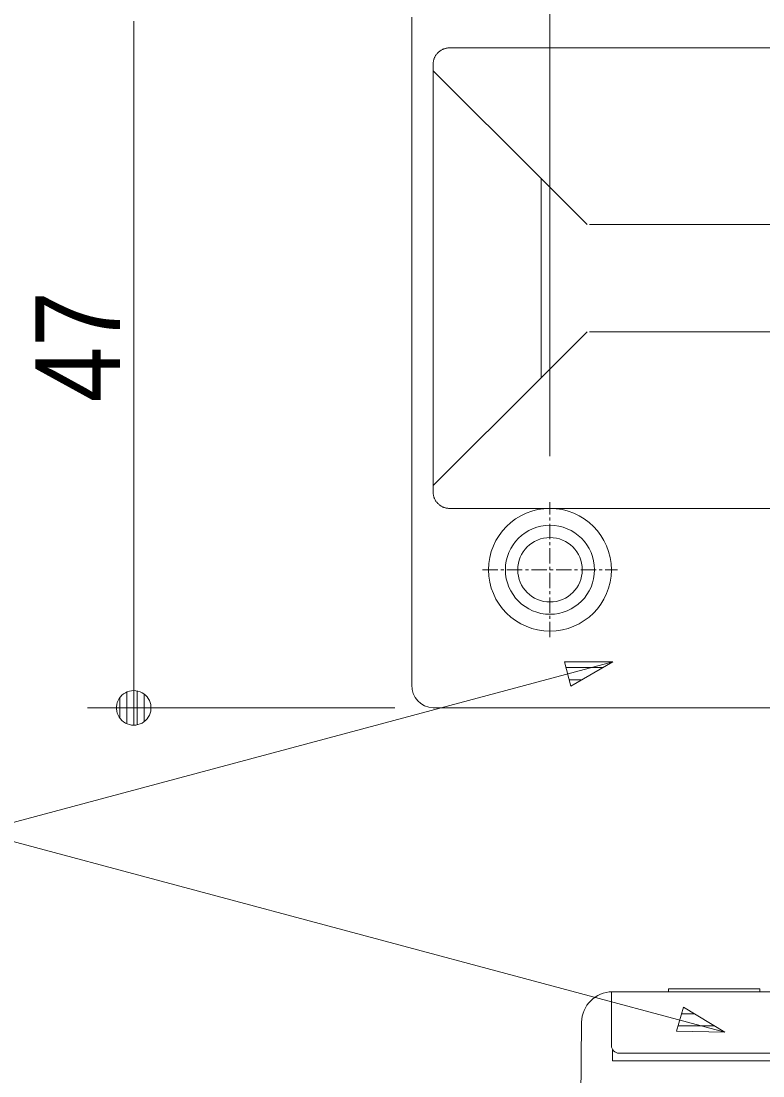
# Model space of a CAD drawing. Units: millimetres, scale not verified. Extents: x -4547 to 4547, y -2284 to 2284.
# Drawn here: x -2450.3 to -2208.8, y 1235.6 to 1579.2 of the extents above; entities that cross this region are included whole.
import ezdxf
from ezdxf.enums import TextEntityAlignment as Align

# ---------------------------------------------------------------- set-up
doc = ezdxf.new("R2010")
doc.units = ezdxf.units.MM
doc.header["$LTSCALE"] = 20
doc.linetypes.add('CHAIN1', pattern=[8, 5, -1, 1, -1])
for name, color, linetype, lineweight in [('0-1_0', 7, 'Continuous', 9), ('0-2_2寸法-1', 7, 'Continuous', 9), ('0-3_2寸法-3', 7, 'Continuous', 9), ('0-4_3一般', 7, 'Continuous', 9)]:
    doc.layers.add(name, color=color, linetype=linetype, lineweight=lineweight)
doc.styles.add('ＭＳ Ｐゴシック', font='')
doc.styles.get('ＭＳ Ｐゴシック').set_extended_font_data('MS PGothic')

# ---------------------------------------------------------------- blocks, each defined once
blk = doc.blocks.new('_Dot')
at = {"layer": '0-1_0'}
for p, q in [((-10, 0), (-20, 0)), ((9.78, 2), (-9.78, 2)), ((7.99, 6), (-7.99, 6)), ((9.16, -3.98), (-9.16, -3.98)), ((6, -7.98), (-6, -7.98))]:
    blk.add_line(p, q, dxfattribs=at)
for points in [[(10, 0), (9.92, 1.25), (9.69, 2.49), (9.3, 3.68), (8.76, 4.82), (8.09, 5.88), (7.29, 6.85), (6.37, 7.71), (5.36, 8.44), (4.26, 9.05), (3.09, 9.51), (1.87, 9.82), (0.63, 9.98), (-0.63, 9.98), (-1.87, 9.82), (-3.09, 9.51), (-4.26, 9.05), (-5.36, 8.44), (-6.37, 7.71), (-7.29, 6.85), (-8.09, 5.88), (-8.76, 4.82), (-9.3, 3.68), (-9.69, 2.49), (-9.92, 1.25), (-10, 0), (0, 0)], [(-10, 0), (-9.92, -1.25), (-9.69, -2.49), (-9.3, -3.68), (-8.76, -4.82), (-8.09, -5.88), (-7.29, -6.85), (-6.37, -7.71), (-5.36, -8.44), (-4.26, -9.05), (-3.09, -9.51), (-1.87, -9.82), (-0.63, -9.98), (0.63, -9.98), (1.87, -9.82), (3.09, -9.51), (4.26, -9.05), (5.36, -8.44), (6.37, -7.71), (7.29, -6.85), (8.09, -5.88), (8.76, -4.82), (9.3, -3.68), (9.69, -2.49), (9.92, -1.25), (10, 0), (0, 0)]]:
    blk.add_lwpolyline(points, close=True, dxfattribs=at)
blk = doc.blocks.new('グループ-62')
at = {"layer": '0-4_3一般'}
for p, q in [((-17978.9, 25280), (-17978.9, 25260)), ((-17508.4, 25280), (-17978.9, 25280)), ((-17383.9, 25280), (-17508.4, 25280)), ((-17383.9, 25280), (-17383.9, 25260)), ((-18543.9, 25061.7), (-18550, 24410)), ((-18342.1, 24883.1), (-18342.1, 24810)), ((-18342.1, 24810), (-14157.9, 24810))]:
    blk.add_line(p, q, dxfattribs=at)
for points in [[(-14150, 25260), (-18350, 25260), (-18350, 24910)], [(-18300, 24860), (-16750, 24860), (-16750, 24930), (-15750, 24930)]]:
    blk.add_lwpolyline(points, dxfattribs=at)
for centre, radius, start, end in [((-18343.9, 25060), 200, 90, 179.5), ((-18300, 24910), 50, 180, 270)]:
    blk.add_arc(centre, radius, start, end, dxfattribs=at)
blk = doc.blocks.new('グループ-75')
at = {"layer": '0-4_3一般'}
for p, q in [((-19650, 31610), (-19650, 27310)), ((-7409.5, 31410), (-19410.5, 31410)), ((-19510.2, 31313.9), (-19510.5, 31310)), ((-19510.5, 31310), (-19510.5, 28510)), ((-18807, 30560.1), (-18506.8, 30260)), ((-18807, 29259.9), (-18807, 30560.1)), ((-18493.7, 30260), (-16010.5, 30260)), ((-18506.8, 29560), (-18807, 29259.9)), ((-16010.5, 29560), (-18493.7, 29560)), ((-19509.6, 28560), (-18807, 29259.9)), ((-19414.4, 28410.3), (-19410.5, 28410)), ((-19410.5, 28410), (-7409.5, 28410)), ((-19650, 27310), (-19650, 27260)), ((-19510, 27110), (-19460, 27110)), ((-19460, 27110), (-7240, 27110))]:
    blk.add_line(p, q, dxfattribs=at)
at = {"layer": '0-4_3一般', "linetype": 'CHAIN1'}
for p, q in [((-18750, 27570), (-18750, 28450)), ((-19190, 28010), (-18310, 28010))]:
    blk.add_line(p, q, dxfattribs=at)
at = {"layer": '0-4_3一般'}
for points in [[(-19410.5, 31410), (-19414.4, 31409.7), (-19418.2, 31409.3), (-19422, 31408.8), (-19425.8, 31408.1), (-19429.5, 31407.3), (-19433.2, 31406.3), (-19436.8, 31405.2), (-19440.3, 31404), (-19443.8, 31402.7), (-19447.3, 31401.2), (-19450.7, 31399.5), (-19454.1, 31397.7), (-19457.4, 31395.8), (-19460.6, 31393.8), (-19463.8, 31391.6), (-19467, 31389.3), (-19470.1, 31386.8), (-19473.2, 31384.2), (-19476.2, 31381.5), (-19479.1, 31378.6), (-19482, 31375.7), (-19484.7, 31372.7), (-19487.3, 31369.6), (-19489.8, 31366.5), (-19492.1, 31363.3), (-19494.3, 31360.1), (-19496.3, 31356.9), (-19498.2, 31353.6), (-19500, 31350.2), (-19501.7, 31346.8), (-19503.2, 31343.3), (-19504.5, 31339.8), (-19505.7, 31336.3), (-19506.8, 31332.7), (-19507.8, 31329), (-19508.6, 31325.3), (-19509.3, 31321.5), (-19509.8, 31317.7), (-19510.2, 31313.9)], [(-18807, 30560.1), (-19509.6, 31260), (-19509.6, 28560)], [(-19510.5, 28510), (-19510.2, 28506.1), (-19509.8, 28502.3), (-19509.3, 28498.5), (-19508.6, 28494.7), (-19507.8, 28491), (-19506.8, 28487.3), (-19505.7, 28483.7), (-19504.5, 28480.2), (-19503.2, 28476.7), (-19501.7, 28473.2), (-19500, 28469.8), (-19498.2, 28466.4), (-19496.3, 28463.1), (-19494.3, 28459.9), (-19492.1, 28456.7), (-19489.8, 28453.5), (-19487.3, 28450.4), (-19484.7, 28447.3), (-19482, 28444.3), (-19479.1, 28441.4), (-19476.2, 28438.5), (-19473.2, 28435.8), (-19470.1, 28433.2), (-19467, 28430.7), (-19463.8, 28428.4), (-19460.6, 28426.2), (-19457.4, 28424.2), (-19454.1, 28422.3), (-19450.7, 28420.5), (-19447.3, 28418.8), (-19443.8, 28417.3), (-19440.3, 28416), (-19436.8, 28414.8), (-19433.2, 28413.7), (-19429.5, 28412.7), (-19425.8, 28411.9), (-19422, 28411.2), (-19418.2, 28410.7), (-19414.4, 28410.3)]]:
    blk.add_lwpolyline(points, dxfattribs=at)
for radius in [400, 290, 210]:
    blk.add_circle((-18750, 28010), radius, dxfattribs=at)
blk.add_arc((-19505, 27255), 145.1, 178.02507, 268.02507, dxfattribs=at)
blk = doc.blocks.new('グループ-76')
at = {"layer": '0-4_3一般'}
for name in ['グループ-75', 'グループ-62']:
    blk.add_blockref(name, (0, 0), dxfattribs=at)
blk = doc.blocks.new('グループ-83')
at = {"layer": '0-4_3一般'}
blk.add_blockref('グループ-76', (0, 0), dxfattribs=at)

msp = doc.modelspace()

# ---------------------------------------------------------------- linework, layer by layer
at = {"layer": '0-2_2寸法-1'}
for p, q in [((-2278.12, 1437.5), (-2278.12, 1672)), ((-2413.62, 1366.76), (-2413.62, 1579.24)), ((-2328.62, 1355.5), (-2428.62, 1355.5))]:
    msp.add_line(p, q, dxfattribs=at)
at = {"layer": '0-3_2寸法-3'}
for p, q in [((-2257.62, 1370.5), (-2464.48, 1315.07)), ((-2260.89, 1368.62), (-2272.89, 1368.62)), ((-2267.82, 1364.62), (-2271.82, 1364.62)), ((-2221.15, 1249.88), (-2464.48, 1315.07)), ((-2231.13, 1255.88), (-2235.27, 1255.88)), ((-2224.48, 1251.88), (-2236.42, 1251.88))]:
    msp.add_line(p, q, dxfattribs=at)
for points in [[(-2273.39, 1370.5), (-2257.62, 1370.5), (-2271.28, 1362.62)], [(-2273.39, 1370.5), (-2257.62, 1370.5), (-2271.28, 1362.62)], [(-2234.66, 1258), (-2221.15, 1249.88), (-2236.91, 1250.15)], [(-2234.66, 1258), (-2221.15, 1249.88), (-2236.91, 1250.15)]]:
    msp.add_lwpolyline(points, close=True, dxfattribs=at)

# ---------------------------------------------------------------- block references
at = {"layer": '0-2_2寸法-1', "xscale": 0.5627563, "yscale": 0.5627563, "rotation": 270}
msp.add_blockref('_Dot', (-2413.62, 1355.5), dxfattribs=at)
at = {"layer": '0-4_3一般', "xscale": 0.05, "yscale": 0.05}
msp.add_blockref('グループ-83', (-1340.62, 0), dxfattribs=at)

# ---------------------------------------------------------------- texts
at = {"layer": '0-2_2寸法-1', "style": 'ＭＳ Ｐゴシック', "width": 0.9}
msp.add_text('47', height=27.57, rotation=90, dxfattribs=at).set_placement((-2409.83, 1455.06), align=Align.BOTTOM_LEFT)

doc.saveas('drawing.dxf')
